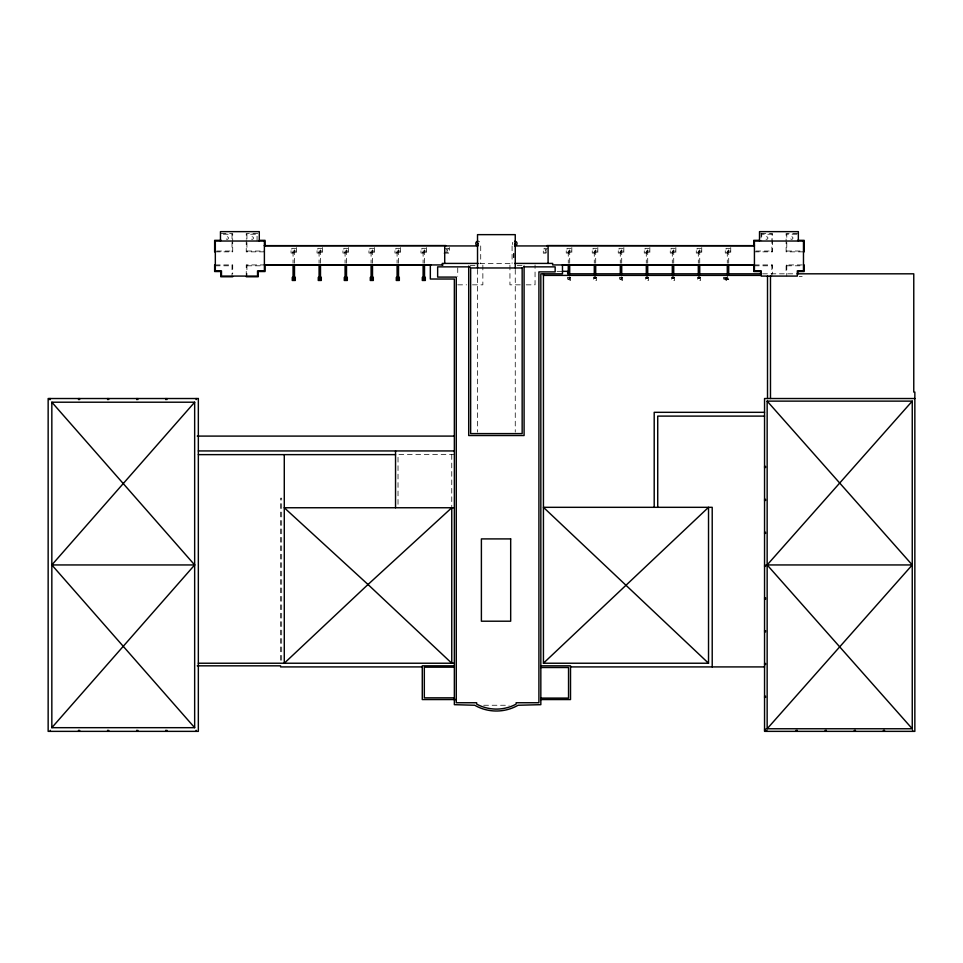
<?xml version="1.0" encoding="UTF-8"?>
<svg xmlns="http://www.w3.org/2000/svg" width="963" height="963" viewBox="0 0 963 963"><rect width="100%" height="100%" fill="white"/><g stroke="black" fill="none" stroke-linecap="round" stroke-linejoin="round"><path stroke-width="0.72" stroke-dasharray="4.82 3.61" d="M728.714 278.223L724.308 278.223L724.308 279.655L727.294 278.223M221.213 233.54L232.709 233.54L232.709 251.849L214.641 251.849M257.735 233.54L246.239 233.54L246.239 239.173M761.071 233.54L772.567 233.54L772.567 239.173M797.593 233.54L786.109 233.54L786.109 251.849L804.165 251.849M223.344 234.226L232.023 234.226L232.023 251.849M796.919 234.226L786.783 234.226L786.783 239.667M444.81 248.322L448.71 248.322L448.71 252.222L444.81 252.222M547.983 248.322L544.083 248.322L544.083 252.222L546.683 252.222M446.05 249.561L447.482 249.561L447.482 250.994L446.05 250.994M546.755 249.561L545.323 249.561L545.323 250.994L546.755 250.994M216.711 251.03L232.023 251.03M246.925 251.03L264.392 251.03M293.065 250.994L294.497 250.994M319.078 250.994L320.498 250.994M345.079 250.994L346.511 250.994M371.092 250.994L372.512 250.994M397.093 250.994L398.526 250.994M423.106 250.994L424.527 250.994M568.266 250.994L569.699 250.994M594.279 250.994L595.7 250.994M620.28 250.994L621.713 250.994M646.293 250.994L647.714 250.994M672.294 250.994L673.727 250.994M698.307 250.994L699.728 250.994M727.294 250.994L728.714 250.994M755.871 251.03L771.881 251.03M786.783 251.03L803.479 251.03M264.392 251.849L246.239 251.849L246.239 240.581M754.426 251.849L772.567 251.849L772.567 240.581M443.919 253.125L449.504 253.125L449.504 247.539M546.033 253.125L543.301 253.125L543.301 247.539M479.851 263.417L512.894 263.417M215.327 264.933L232.709 264.933L232.709 273.805M265.066 264.933L246.239 264.933L246.239 276.766M754.426 264.933L772.567 264.933L772.567 273.817M802.095 264.933L786.109 264.933L786.109 273.817M470.149 265.343L475.614 265.343M517.179 265.343L522.644 265.343M215.327 265.8L232.023 265.8M246.925 265.8L262.935 265.8M754.426 265.8L771.881 265.8M786.783 265.8L803.479 265.8M557.083 271.325L562.476 271.325M762.6 273.817L797.328 273.817M799.17 276.525L802.179 276.525M568.266 278.223L569.699 278.223M594.279 278.223L595.7 278.223M620.28 278.223L621.713 278.223M646.293 278.223L647.714 278.223M672.294 278.223L673.727 278.223M698.307 278.223L699.728 278.223M724.308 279.655L728.714 279.655L728.714 273.817M457.738 284.843L466.61 284.843M472.508 284.843L482.86 284.843L482.86 263.417M520.285 284.843L509.945 284.843L509.945 263.417M526.195 284.843L535.055 284.843L535.055 264.933M454.355 454.632L398.02 454.632L398.02 507.754M483.691 705.253L509.102 705.253M728.714 279.655L725.741 278.223L725.741 279.655M786.783 242.459L786.783 251.849M786.783 264.933L786.783 276.08M771.881 251.849L771.881 234.226L761.745 234.226L761.745 241.027M771.881 264.933L771.881 276.08M760.975 233.082L761.071 240.341M730.748 247.539L730.748 253.016L725.271 253.016L725.271 247.539M728.714 263.08L728.714 249.561L727.294 249.561L727.294 263.08M727.294 273.817L727.294 279.655M701.75 247.539L701.75 253.016L696.285 253.016L696.285 247.539M699.728 263.08L699.728 249.561L698.307 249.561L698.307 263.08M699.728 273.817L699.728 279.655L698.307 279.655L698.307 273.817M675.857 247.539L675.857 253.016L670.272 253.016L670.272 247.539M673.727 263.08L673.727 249.561L672.294 249.561L672.294 263.08M673.727 273.817L673.727 279.655L672.294 279.655L672.294 273.817M649.844 247.539L649.844 253.016L644.271 253.016L644.271 247.539M647.714 263.08L647.714 249.561L646.293 249.561L646.293 263.08M647.714 273.817L647.714 279.655L646.293 279.655L646.293 273.817M623.843 247.539L623.843 253.016L618.258 253.016L618.258 247.539M621.713 263.08L621.713 249.561L620.28 249.561L620.28 263.08M621.713 276.73L621.713 279.655L620.28 279.655L620.28 273.817M597.83 247.539L597.83 253.016L592.257 253.016L592.257 247.539M595.7 263.08L595.7 249.561L594.279 249.561L594.279 263.08M595.7 273.817L595.7 279.655L594.279 279.655L594.279 273.817M571.829 247.539L571.829 253.016L566.244 253.016L566.244 247.539M569.699 263.08L569.699 249.561L568.266 249.561L568.266 263.08M569.699 276.73L569.699 279.655L568.266 279.655L568.266 273.817M515.253 269.459L515.253 432.11M513.941 253.353L513.941 257.663M513.809 253.353L513.809 257.663M512.087 245.938L512.087 263.417M480.718 245.938L480.718 263.417M477.54 269.459L477.54 432.11M457.738 267.774L457.738 276.309M451.755 454.632L451.755 507.754M426.561 247.539L426.561 253.016L420.975 253.016L420.975 247.539M424.527 263.08L424.527 249.561L423.106 249.561L423.106 263.08M400.548 247.539L400.548 253.016L394.962 253.016L394.962 247.539M398.526 263.08L398.526 249.561L397.093 249.561L397.093 263.08M374.535 247.539L374.535 253.016L368.961 253.016L368.961 247.539M372.512 263.08L372.512 249.561L371.092 249.561L371.092 263.08M348.534 247.539L348.534 253.016L342.948 253.016L342.948 247.539M346.511 263.08L346.511 249.561L345.079 249.561L345.079 263.08M322.521 247.539L322.521 253.016L317.056 253.016L317.056 247.539M320.498 263.08L320.498 249.561L319.078 249.561L319.078 263.08M296.52 247.539L296.52 253.016L291.043 253.016L291.043 247.539M294.497 263.08L294.497 249.561L293.065 249.561L293.065 263.08M281.678 660.245L281.678 498.184L280.594 498.184L280.594 660.245M257.061 241.027L257.061 234.226L246.925 234.226L246.925 251.849M246.925 264.933L246.925 276.08M232.023 264.933L232.023 276.08M479.153 241.52A2.251 2.251 0 0 1 479.622 241.882M512.822 244.602A2.251 2.251 0 0 1 512.822 242.351M295.737 248.322L291.825 248.322L291.825 252.222L295.737 252.222L295.737 248.322M321.738 248.322L317.838 248.322L317.838 252.222L321.738 252.222L321.738 248.322M347.751 248.322L343.851 248.322L343.851 252.222L347.751 252.222L347.751 248.322M373.752 248.322L369.852 248.322L369.852 252.222L373.752 252.222L373.752 248.322M399.765 248.322L395.865 248.322L395.865 252.222L399.765 252.222L399.765 248.322M425.766 248.322L421.866 248.322L421.866 252.222L425.766 252.222L425.766 248.322M570.927 248.322L567.026 248.322L567.026 252.222L570.927 252.222L570.927 248.322M596.94 248.322L593.039 248.322L593.039 252.222L596.94 252.222L596.94 248.322M622.953 248.322L619.04 248.322L619.04 252.222L622.953 252.222L622.953 248.322M648.954 248.322L645.054 248.322L645.054 252.222L648.954 252.222L648.954 248.322M674.967 248.322L671.067 248.322L671.067 252.222L674.967 252.222L674.967 248.322M700.968 248.322L697.068 248.322L697.068 252.222L700.968 252.222L700.968 248.322M729.954 248.322L726.054 248.322L726.054 252.222L729.954 252.222L729.954 248.322M570.505 277.416L567.46 277.416L567.46 280.462L570.505 280.462L570.505 277.416M596.506 277.416L593.473 277.416L593.473 280.462L596.506 280.462L596.506 277.416M622.519 277.416L619.474 277.416L619.474 280.462L622.519 280.462L622.519 277.416M648.52 277.416L645.487 277.416L645.487 280.462L648.52 280.462L648.52 277.416M674.533 277.416L671.488 277.416L671.488 280.462L674.533 280.462L674.533 277.416M700.534 277.416L697.501 277.416L697.501 280.462L700.534 280.462L700.534 277.416M726.547 277.416L723.514 277.416L723.514 280.462L726.547 280.462L726.547 277.416M765.994 239.149A1.276 1.276 0 0 0 767.908 238.042A1.276 1.276 0 0 0 765.994 236.934A1.276 1.276 0 0 0 765.994 239.149M790.767 238.944A1.276 1.276 0 0 0 792.898 238.367A1.276 1.276 0 0 0 791.333 236.814A1.276 1.276 0 0 0 790.767 238.944M251.536 239.149A1.276 1.276 0 0 0 253.45 238.042A1.276 1.276 0 0 0 251.536 236.934A1.276 1.276 0 0 0 251.536 239.149M226.245 238.944A1.276 1.276 0 0 0 228.375 238.367A1.276 1.276 0 0 0 226.811 236.814A1.276 1.276 0 0 0 226.245 238.944"/><path stroke-width="1.44" d="M194.658 727.679L51.833 564.944L194.658 402.209L51.833 402.209L51.833 727.679L194.658 727.679L194.658 402.209M51.833 727.679L194.658 564.944L51.833 402.209M912.25 728.762L767.15 564.944L912.25 401.126L767.15 401.126L767.15 728.762L912.25 728.762L912.25 401.126M767.15 728.762L912.25 564.944L767.15 401.126M543.433 663.23L708.527 507.32L708.527 663.23L543.433 663.23L543.433 273.817M478.13 243.23L478.13 244.229M514.76 244.229L514.76 243.23M221.213 240.341L214.641 240.341L214.641 251.849L215.327 251.849M259.203 240.341L265.066 240.341L265.066 246.095M759.602 240.341L753.74 240.341L753.74 246.095M797.593 240.341L804.165 240.341L804.165 251.849L803.479 251.849M264.392 245.637L446.05 245.637L264.392 245.77M754.426 245.637L546.755 245.637L754.426 245.77M477.708 245.938L444.713 245.938L444.713 263.417M515.085 245.938L548.091 245.938L548.091 263.417M478.166 263.417L442.246 263.417L442.246 264.933M514.724 263.417L552.666 263.417L552.666 264.933L754.426 264.933M264.392 264.801L431.039 264.801M562.524 264.801L754.426 264.801M215.327 264.933L214.641 264.933L214.641 271.53L220.804 271.53L220.804 276.766L232.709 276.766M264.392 264.933L443.052 264.933M803.479 264.933L804.165 264.933L804.165 271.53L798.002 271.53L798.002 273.817M470.149 266.859L437.647 266.859L437.647 277.091L456.281 277.091L456.281 702.749L476.649 702.749L476.649 704.085L478.9 705.241A41.71 41.71 0 0 0 513.905 705.241L516.144 704.085L516.144 702.749L538.907 702.749L538.907 271.891L555.157 271.891L555.157 266.859L524.089 266.859M562.476 271.325L567.652 271.325L567.652 273.817L761.276 273.817M797.328 273.817L913.767 273.817L913.767 392.073L914.85 392.073L914.85 731.362L764.55 731.362L764.55 398.526L914.85 398.526M543.433 275.394L761.276 275.394M246.239 276.766L258.204 276.766L258.204 271.53L265.066 271.53L265.066 264.933M764.55 412.32L654.202 412.32L654.202 507.32M764.55 416.112L657.729 416.112L657.729 507.32M197.259 436.095L454.355 436.095M198.342 450.937L454.355 450.937M198.342 454.632L395.54 454.632M764.55 466.417L765.633 466.417M764.55 467.5L765.633 467.5M764.55 499.352L765.633 499.352M764.55 500.435L765.633 500.435M454.355 507.754L284.278 507.754L368.01 584.505L451.755 663.23L451.755 507.754L368.01 584.505L284.278 663.23L284.278 454.632M764.55 532.298L765.633 532.298M764.55 533.382L765.633 533.382M51.833 564.944L194.658 564.944M767.15 564.944L912.25 564.944M764.55 565.245L765.633 565.245M764.55 566.328L765.633 566.328M764.55 597.999L765.633 597.999M764.55 599.082L765.633 599.082M764.55 630.741L765.633 630.741M764.55 631.824L765.633 631.824M198.342 663.23L454.355 663.23M764.55 663.495L765.633 663.495M764.55 664.578L765.633 664.578M197.259 665.83L280.594 665.83L280.594 666.914L422.276 666.914M454.355 665.83L422.276 665.83L422.276 699.559L456.281 699.559M540.833 665.83L570.517 665.83L570.517 699.559L540.833 699.559M570.517 666.914L764.55 666.914M454.355 667.178L424.322 667.178L424.322 697.838L454.355 697.838M540.833 667.515L568.543 667.515L568.543 698.091L540.833 698.091M764.55 696.249L765.633 696.249M764.55 697.332L765.633 697.332M764.55 729.196L765.633 729.196M764.55 730.279L765.633 730.279M708.527 663.23L543.433 507.32L712.211 507.32L712.211 666.914M912.575 730.279L912.683 731.362M884.479 730.279L884.479 731.362M883.396 730.279L883.396 731.362M855.385 730.279L855.385 731.362M854.301 730.279L854.301 731.362M826.29 730.279L826.29 731.362M825.207 730.279L825.207 731.362M798.351 241.027L798.351 231.638L759.518 231.638L759.518 241.027M797.195 730.279L797.195 731.362M796.112 730.279L796.112 731.362M770.484 276.08L770.484 398.526M767.511 276.08L767.511 398.526M766.717 730.279L766.717 731.362M760.601 273.817L760.601 271.53L753.74 271.53L753.74 264.933M728.714 264.5L728.714 273.817M727.294 264.5L727.294 273.817M699.728 264.5L699.728 273.817M698.307 264.5L698.307 273.817M673.727 264.5L673.727 273.817M672.294 264.5L672.294 273.817M647.714 264.5L647.714 273.817M646.293 264.5L646.293 273.817M621.713 264.5L621.713 273.817M620.28 264.5L620.28 273.817M595.7 264.5L595.7 273.817M594.279 264.5L594.279 273.817M569.699 264.5L569.699 273.817M568.266 264.5L568.266 273.817M562.476 264.933L562.476 273.817L540.833 273.817L540.833 704.675L518.07 705.253A43.636 43.636 0 0 1 474.723 705.253L454.355 704.675L454.355 279.017L430.329 279.017L430.329 264.933M524.089 266.041L524.089 435.529L468.704 435.529L468.704 266.041M515.253 267.967L515.253 234.647L477.516 234.647L477.54 267.967M424.527 264.5L424.527 279.655L423.106 279.655L423.106 264.5M398.526 264.5L398.526 279.655L397.093 279.655L397.093 264.5M395.54 450.937L395.54 507.754M372.512 264.5L372.512 279.655L371.092 279.655L371.092 264.5M346.511 264.5L346.511 279.655L345.079 279.655L345.079 264.5M320.498 264.5L320.498 279.655L319.078 279.655L319.078 264.5M294.497 264.5L294.497 279.655L293.065 279.655L293.065 264.5M259.288 241.123L259.288 231.638L220.467 231.638L220.467 241.123M196.175 398.526L196.175 399.609M196.175 730.279L196.175 731.362M166.888 398.526L166.888 399.609M166.888 730.279L166.888 731.362M165.805 398.526L165.805 399.609M165.805 730.279L165.805 731.362M137.793 398.526L137.793 399.609M137.793 730.279L137.793 731.362M136.71 398.526L136.71 399.609M136.71 730.279L136.71 731.362M108.699 398.526L108.699 399.609M108.699 730.279L108.699 731.362M107.615 398.526L107.615 399.609M107.615 730.279L107.615 731.362M79.604 398.526L79.604 399.609M79.604 730.279L79.604 731.362M78.521 398.526L78.521 399.609M78.521 730.279L78.521 731.362M50.317 398.526L50.317 399.609M50.317 730.279L50.317 731.362M49.233 398.526L49.233 399.609M478.033 245.721A2.251 2.251 0 0 1 475.782 243.47A2.251 2.251 0 0 1 478.033 241.219M514.772 241.219A2.251 2.251 0 0 1 517.023 243.47A2.251 2.251 0 0 1 514.772 245.721M264.392 241.027L215.327 241.027L215.327 270.856L221.478 270.856L221.478 276.08L257.53 276.08L257.53 270.856L264.392 270.856L264.392 241.027M803.479 241.027L754.426 241.027L754.426 270.856L761.276 270.856L761.276 276.08L797.328 276.08L797.328 270.856L803.479 270.856L803.479 241.027M522.163 267.967L470.642 267.967L470.642 433.603L522.163 433.603L522.163 267.967M295.304 277.416L292.258 277.416L292.258 280.462L295.304 280.462L295.304 277.416M321.305 277.416L318.272 277.416L318.272 280.462L321.305 280.462L321.305 277.416M347.318 277.416L344.273 277.416L344.273 280.462L347.318 280.462L347.318 277.416M373.319 277.416L370.286 277.416L370.286 280.462L373.319 280.462L373.319 277.416M399.332 277.416L396.287 277.416L396.287 280.462L399.332 280.462L399.332 277.416M425.333 277.416L422.3 277.416L422.3 280.462L425.333 280.462L425.333 277.416M198.342 398.526L48.15 398.526L48.15 731.362L198.342 731.362L198.342 398.526M510.679 538.907L481.392 538.907L481.392 621.207L510.679 621.207L510.679 538.907"/></g></svg>
